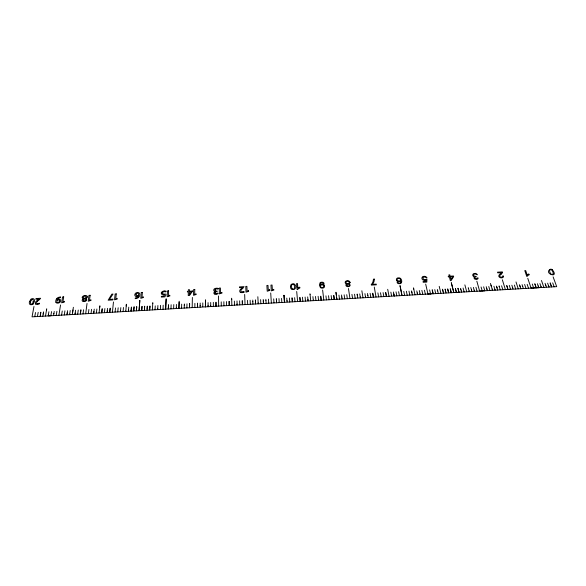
<?xml version="1.0" encoding="UTF-8"?>
<svg xmlns="http://www.w3.org/2000/svg" width="586" height="586" viewBox="0 0 586 586"><rect width="100%" height="100%" fill="white"/><g stroke="black" fill="none" stroke-linecap="round" stroke-linejoin="round"><path stroke-width="0.88" d="M210.718 306.031L210.696 302.471M208.052 306.185L208.052 306.698L208.052 305.416M208.081 305.416L208.059 302.625M205.4 306.852L205.444 299.724M205.43 306.852L205.466 301.05M202.785 306.742L202.793 302.925M200.156 305.614L200.185 303.079M200.112 307.159L200.134 305.357M197.519 303.233L197.467 307.306L197.548 303.226M194.845 307.46L194.882 303.38M192.193 307.613L192.369 297.446M162.556 293.007C162.813 295.901 168.402 291.682 164.842 296.882L161.326 297.08L161.37 296.333L164.043 296.179L164.366 294.795M186.897 307.914L186.971 303.834M184.216 308.068L184.326 304.998M181.587 307.445L181.565 308.221L181.689 304.141M184.29 305.511L184.334 303.988M179.155 301.233L178.913 308.375L179.148 302.12M176.327 307.496L176.408 304.442M176.298 307.496L176.298 308.265M173.793 304.588L173.61 308.683M170.98 308.829L171.127 304.742M166.124 298.941L165.648 309.137L166.153 298.941M163.018 309.291L163.194 305.196M160.359 309.445L160.549 305.35M157.678 309.598L157.773 308.302M155.048 309.232L155.019 309.752L155.239 305.907M157.737 308.566L157.905 305.504M152.741 303.629L152.792 302.742L152.389 309.906M149.818 308.251L149.965 305.958L149.73 310.053M147.13 308.917L147.313 306.112L147.042 310.214M142.017 306.412L141.724 310.514L142.039 306.412M131.074 311.129L131.118 310.609M128.437 311.283L128.759 307.174M131.118 310.866L131.411 307.02L131.161 310.346M128.502 310.499L128.568 309.73M125.741 311.437L125.785 310.976M126.217 306.031L126.371 304.251L125.77 311.437M123.448 307.482L123.104 311.591M120.562 310.441L120.819 307.628M120.408 311.745L120.533 310.448M117.742 311.899L118.167 307.782M115.076 312.052L115.508 307.936M112.409 312.206L113.472 301.951M136.003 294.612L136.406 293.637L137.344 293.212A1.275 0.945 -13.1 0 1 138.355 293.593A2.989 2.212 -13.2 0 1 138.604 294.707A1.406 1.04 -13.1 0 1 137.219 295.798M107.238 311.21L107.509 308.39M107.099 312.506L107.238 310.954M104.403 312.668L104.879 308.544M101.759 312.814L101.898 311.518M101.847 311.774L102.191 308.697L101.927 311.261M189.293 294.663L189.403 291.887L191.49 291.762L189.351 294.626M99.73 307.108L99.884 305.767M99.056 312.975L99.862 306.214M96.419 312.865L96.873 309.005M94.236 309.152L93.709 313.283M93.804 312.499L93.928 311.466M91.035 313.437L91.57 309.305M88.361 313.591L88.911 309.459M85.688 313.744L87.036 303.46M83.014 313.898L83.586 309.767M80.89 309.921L80.582 312.228M80.919 309.921L80.363 314.045M77.66 314.206L78.253 310.075M75.008 314.36L75.162 313.056M75.118 313.569L75.587 310.221M72.305 314.514L72.95 309.972M73.36 307.284L72.591 312.682M69.69 314.404L70.225 310.529M67.58 310.683L67.141 313.517M67.317 312.485L66.951 314.821M69.653 314.667L69.705 314.14M64.27 314.975L64.914 310.836M61.589 315.129L62.248 310.99M58.908 315.283L60.534 304.969M60.651 296.963L60.541 297.659A2.403 1.714 -17.5 0 0 60.197 297.673L59.054 297.915A2.329 1.67 -17.6 0 0 57.875 298.618A3.948 2.827 -17.6 0 0 57.047 299.871A2.154 1.546 -17.7 0 1 58.783 299.241M56.219 315.436L56.908 311.298M53.831 313.766L54.234 311.452M53.568 315.59L53.905 313.51M50.857 315.744L51.561 311.606M48.199 315.898L48.887 311.759M48.33 315.114L48.418 314.594M46.484 310.155L46.741 308.807M45.488 316.052L46.668 309.262M43.159 314.125L43.511 312.067M43.54 312.06L42.829 316.206M40.434 314.536L40.837 312.221L40.368 315.056M40.112 316.367L40.39 314.799M37.431 316.521L38.193 312.367M34.742 316.674L35.512 312.521M33.966 306.485L32.047 316.85L539.179 287.66M29.432 301.702L30.926 299.182A2.117 1.487 -18.8 0 1 32.069 298.699L32.933 298.655A2.066 1.458 -18.8 0 1 33.907 299.036L34.193 299.373A4.146 2.915 -18.9 0 1 34.442 300.047L34.486 300.303A8.065 5.67 -19.1 0 1 34.413 301.541L33.006 304.119M218.219 288.473L217.919 289.176A2.923 2.219 -7.3 0 0 216.417 288.942A1.677 1.275 -7.3 0 0 215.216 289.301M166.014 291.22L165.721 291.901A3.142 2.359 -11.3 0 0 164.248 291.696A1.743 1.311 -11.2 0 0 163.091 292.07A1.648 1.238 -11.2 0 0 162.578 293.007M553.177 273.955L553.008 272.168A14.848 10.38 15.5 0 0 552.818 271.648L551.814 270.139A1.487 1.033 15.9 0 0 549.551 270.241M549.617 270.263L549.734 271.823A15.016 10.328 16.5 0 0 549.976 272.505L550.972 274.021A1.45 1.004 16.1 0 0 553.228 273.977M31.183 300.142L31.607 299.651A1.04 0.733 -18.8 0 1 32.259 299.38L32.347 299.373A0.901 0.637 -18.8 0 1 32.875 299.497L33.197 299.937A6.776 4.761 -19.1 0 1 33.168 301.636M400.765 280.811L400.538 281.097A2.073 1.553 7.5 0 1 400.055 281.441A2.285 1.714 7.5 0 1 399.059 281.69M294.311 288.671L294.648 286.832A14.452 11.061 -2 0 0 294.597 286.305L294.004 284.745M501.198 274.131L500.862 274.438A13.683 9.786 14.6 0 0 499.887 275.449L499.777 276.526L500.92 277.207L502.327 276.973L502.605 275.955L503.557 276.006A2.666 1.905 13.8 0 1 502.488 277.705A2.666 1.905 13.8 0 1 499.748 277.471C497.433 276.218 499.69 274.065 501.008 273.149A3.589 2.556 13.4 0 0 501.411 272.658L497.697 272.864L497.485 272.168L502.414 271.889A1.795 1.275 13.6 0 1 502.466 272.395M241.915 288.004L242.523 287.484L239.476 287.645L239.454 286.906L244.062 286.642L243.161 287.997A18.144 13.983 -4.2 0 0 241.498 289.587A3.186 2.439 -5.1 0 0 240.868 290.956A1.568 1.201 -5.2 0 0 241.22 291.696A1.355 1.033 -5.2 0 0 242.252 291.923M426.791 277.815C421.429 274.673 422.037 281.741 426.938 279.053L426.835 282.093L423.187 282.298L423.026 281.595L425.919 281.427L425.971 279.874A2.461 1.824 9.3 0 1 424.66 280.335M60.153 296.999L58.783 297.285A3.487 2.49 -17.6 0 0 57.018 298.318M164.234 294.809L163.926 294.839A2.857 2.139 -11.3 0 1 162.051 294.502A2.08 1.56 -11.3 0 1 161.443 293.674L161.377 293.154M374.286 279.119L373.363 279.17A9.772 7.369 4.8 0 1 373.282 280.789M372.469 284.327L376.227 284.115L376.351 284.825L371.377 285.104L371.282 284.532M531.246 288.1L556.7 286.657L553.111 276.856M48.755 315.891L50.403 315.795M403.681 295.461L401.996 295.556L400.011 285.594L402.018 295.534M427.934 294.062L431.274 293.872M457.146 292.385L453.813 292.575L451.293 282.664L453.835 292.553M484.578 290.803L479.626 291.088L476.843 281.207M505.374 289.609L510.311 289.323M216.044 294.245L215.216 294.209A1.773 1.348 -7.4 0 1 214.447 293.923M85.043 295.505L85.717 295.527A2.315 1.677 -16.2 0 1 86.794 295.871A2.058 1.487 -16.2 0 1 87.277 296.941M399.059 281.69L398.605 281.683A2.08 1.56 7.5 0 1 397.953 281.544L397.359 281.258M552.254 269.633C560.121 279.412 542.519 273.149 550.606 269.15A2.227 1.538 15.9 0 1 552.261 269.626M292.077 288.744L291.491 287.184A14.511 11.09 0.2 0 1 291.432 286.481L291.755 284.877A1.443 1.099 -0.9 0 1 294.055 284.715M324.197 285.082L324.417 287.023A2.337 1.787 1.6 0 1 324.058 287.506L323.721 287.77A2.205 1.685 1.6 0 1 323.113 288.034L322.212 288.158A2.439 1.868 1.6 0 1 320.85 287.858A2.388 1.824 1.6 0 1 320.403 287.58L319.414 285.17L319.993 282.899A2.359 1.802 1.5 0 1 321.216 282.218L322.82 282.232A1.89 1.436 1.6 0 1 323.714 282.745L324.124 283.47L323.201 283.587L322.249 282.76L320.945 283.023L320.315 284.957M396.744 280.679L396.429 279.932A2.989 2.234 7.6 0 1 396.597 278.775L396.744 278.562A2.227 1.663 7.5 0 1 397.938 277.874L399.256 277.859A2.322 1.736 7.5 0 1 400.004 278.094C401.74 278.98 402.443 281.917 400.985 283.316A2.256 1.692 7.6 0 1 400.341 283.639L398.495 283.683A1.956 1.465 7.6 0 1 397.535 283.163L397.066 282.452L397.975 282.327A1.89 1.414 7.7 0 0 398.487 282.972A1.384 1.04 7.6 0 0 400.223 282.928M244.084 292.026L243.71 291.41A2.586 1.97 -5.2 0 1 242.26 291.975M217.963 293.711L217.662 293.088A2.564 1.948 -7.3 0 1 216.307 293.52A1.209 0.916 -7.4 0 1 214.981 292.766M552.701 282.855L554.144 286.781M550.181 283.001L551.587 286.928L550.151 283.001M548.496 285.587L548.848 286.576M548.643 286.085L549.001 287.074M547.624 283.148L548.555 285.836M546.35 286.972L545.566 284.759M545.053 283.294L545.852 285.492M541.471 280.496L543.903 287.367M540.995 286.525L541.339 287.514M539.948 283.587L541.142 287.023M537.421 283.734L538.746 287.667M538.153 285.931L538.409 286.671M534.864 283.88L536.212 287.814L534.842 283.88M532.286 284.027L533.648 287.96M528.799 274.08L529.026 274.768M527.759 278.299L531.084 288.107M527.173 284.32L528.513 288.253M524.624 284.466L525.95 288.4M522.653 286.327L523.357 288.554M522.067 284.613L522.705 286.569M520.815 288.7L519.504 284.759M519.694 285.25L520.17 286.715M515.995 281.954L518.244 288.847M515.519 288.495L515.68 288.993M514.391 285.052L515.57 288.744M511.856 285.199L512.713 287.894M513.028 288.891L512.691 287.902M509.271 285.345L510.538 289.286M507.967 289.44L506.736 285.492L507.937 289.44M502.334 279.749L505.396 289.587M501.587 285.785L502.825 289.733M500.246 289.88L499.052 285.931L499.177 286.422M497.001 287.799L497.653 290.033M496.928 287.55L496.488 286.078L497.053 288.048M493.903 286.232L494.95 289.674M494.855 289.433L495.104 290.18M490.995 285.133L492.401 289.887M490.46 283.419L491.346 286.415M492.526 290.326L492.115 289.015M488.768 286.525L489.852 290.224M486.805 288.634L487.354 290.627M486.233 286.671L486.988 289.374M483.64 286.818L484.798 290.773M481.069 286.964L482.219 290.92M475.935 287.257L477.07 291.213M474.14 290.114L474.484 291.367L473.371 287.404M471.84 291.264L470.8 287.55M471.884 291.513L471.474 290.019M469.1 290.912L469.327 291.66M468.229 287.704L468.456 288.437M469.188 291.161L468.361 288.195M464.866 284.884L466.749 291.813M463.087 287.997L464.075 291.711M463.966 291.205L464.163 291.96M460.867 289.374L460.611 288.385M461.255 290.854L461.556 292.106M460.779 289.132L461.424 291.608M457.974 288.29L458.999 292.253L457.944 288.29M455.395 288.437L456.413 292.407M455.373 288.437L456.391 292.407M445.704 291.498L445.104 289.03L446.049 293M443.492 293.147L442.496 289.176M442.584 289.425L443.06 291.396M439.207 286.349L440.899 293.3M437.346 289.469L437.72 290.956M437.698 290.956L438.313 293.447M434.79 289.616L435.698 293.593M433.135 293.747L432.212 289.77L433.113 293.747M429.611 289.916L430.549 293.894M425.685 284.129L427.956 294.04M424.447 290.209L425.363 294.194M421.869 290.363L422.777 294.34M419.935 293.483L420.155 294.494M419.29 290.51L419.964 293.483M417.452 294.135L417.591 294.641M416.785 290.905L417.481 294.135M417.181 292.883L417.4 293.886M413.489 287.821L413.789 289.118M413.672 288.686L414.998 294.787M411.958 292.934L411.54 290.956L412.405 294.941M408.977 291.103L409.782 295.088M406.369 291.249L407.211 295.234M403.783 291.396L404.618 295.388M398.612 291.696L399.418 295.688M396.026 291.843L396.825 295.835M393.843 293.974L394.224 295.981M393.909 294.472L394.195 295.989M393.433 291.989L393.858 294.223M391.455 295.373L391.58 295.879M390.847 292.143L391.477 295.373M387.705 289.301L389.023 296.282M386.423 296.435L385.691 292.436L386.262 295.674M383.105 292.582L383.779 296.326M380.49 292.736L381.222 296.736M377.897 292.883L378.622 296.882M374.278 287.059L376.014 297.029M370.118 293.33L370.806 297.329M367.832 295.219L368.176 297.483M367.525 293.476L367.847 295.469M365.444 296.875L365.598 297.629M364.924 293.63L365.474 296.868M361.855 290.781L362.917 297.336M362.895 297.336L362.99 297.783M359.738 293.923L360.265 297.168M360.2 296.919L360.383 297.93M357.174 294.326L357.357 295.315M357.167 294.069L357.24 294.568M357.255 294.824L357.738 297.827M354.537 294.223L355.167 298.23M351.944 294.37L352.56 298.384M348.48 288.532L349.952 298.53M346.744 294.67L347.337 298.684M344.143 294.817L344.729 298.831M341.843 296.963L342.092 298.985M341.543 294.97L341.85 297.212M338.942 295.117L339.506 299.131L339.375 298.369M336.291 294.875L335.946 292.26L336.891 299.285L336.694 297.944M331.603 299.072L331.661 299.585L331.163 295.564M328.534 295.718L329.046 299.732M325.926 295.864L326.431 299.885M322.622 290.011L323.816 300.039M321.201 300.186L320.74 296.164L321.172 300.186M476.191 276.863C476.228 275.801 473.232 276.797 473.635 274.783C474.067 273.816 475.546 273.823 476.272 274.46C478.865 275.962 476.132 272.519 474.374 273.479C472.88 273.435 472.016 275.464 473.378 276.292C475.195 276.482 472.389 279.632 476.594 279.339C478.843 279.493 478.271 276.292 477.048 278.504C476.198 279.31 474.001 278.225 475.048 277.163A1.978 1.428 12.6 0 1 476.037 276.863M318.11 296.311L318.586 300.34M315.942 300.486L315.502 296.465M313.268 300.127L313.349 300.64M312.895 296.611L313.29 300.127M309.972 293.747L310.089 294.619M310.067 294.619L310.726 300.786M307.679 296.912L308.111 300.94L307.928 299.417M305.094 297.058L305.416 300.325M305.387 300.325L305.46 301.094M302.457 297.212L302.867 301.241M299.812 287.858L299.746 287.155A6.014 4.622 -0.1 0 0 297.915 288.144L297.49 283.536L296.56 283.587L297.095 289.506L297.703 289.469A4.813 3.699 -0.1 0 1 299.849 287.924M296.699 291.491L297.622 301.541M294.626 297.659L295 301.695M292.377 301.849L292.033 297.805L292.304 301.336M289.682 301.49L289.726 301.995M289.396 297.959L289.733 301.739M287.008 300.618L287.103 301.893M286.781 298.113L287.001 300.874M281.551 298.413L281.829 302.193M278.965 298.56L279.222 302.603M273.706 298.86L273.992 302.903M270.71 292.971L271.362 303.057M268.469 299.16L268.732 303.204M265.846 299.314L265.919 300.567M265.941 300.567L266.103 303.358M263.224 299.461L263.473 303.511M263.312 300.97L263.444 303.511M260.843 303.658L260.609 299.614M257.84 296.728L258.162 302.911M258.14 302.911L258.206 303.812M252.771 300.061L252.844 301.827M252.808 301.57L252.918 304.119M250.119 300.215L250.31 304.266M247.497 300.362L247.673 304.42M244.662 294.458L245.036 304.574M239.623 300.816L239.769 304.874M237.074 304.002L237.103 305.028L236.993 300.962M234.488 305.174L234.363 301.116M231.675 298.23L231.726 299.549M231.697 299.109L231.851 305.328M229.141 301.416L229.214 305.482L229.111 301.416M226.511 301.57L226.548 305.636M223.852 301.717L223.933 305.782M221.222 301.871L221.288 305.936M218.541 295.952L218.651 306.09M213.326 302.325L213.363 306.39M210.696 306.544L210.696 305.775M294.362 288.7A1.406 1.077 -0.9 0 1 292.07 288.744M320.33 285.096A2.205 1.685 1.6 0 1 321.165 284.444A2.124 1.619 1.6 0 1 322.073 284.225A2.403 1.831 1.6 0 1 322.534 284.232A2.08 1.59 1.6 0 1 323.369 284.452A2.417 1.846 1.6 0 1 323.919 284.796A2.205 1.685 1.6 0 1 324.175 285.067M374.249 279.119A10.768 8.123 4.8 0 1 372.381 284.276M373.201 280.775A11.823 8.915 4.7 0 1 371.29 284.532M400.626 280.841A3.824 2.871 7.4 0 1 400.428 283.016M397.323 281.258A2.285 1.714 7.5 0 1 396.715 280.687M426.908 277.793A2.498 1.853 9.3 0 0 423.861 276.328L423.575 276.387A2.41 1.787 9.3 0 0 422.206 277.156M424.66 280.46A2.637 1.956 9.3 0 1 422.257 279.288A2.637 1.956 9.3 0 1 422.352 277.237M502.59 272.439A6.585 4.695 13.3 0 1 501.14 274.087M529.077 274.827A4.944 3.487 15.4 0 0 527.261 276.321L526.726 276.38L524.785 270.6L525.693 270.549L527.21 275.039A6.175 4.358 15.5 0 1 528.814 274.101M244.098 292.04A3.311 2.527 -5.2 0 1 242.047 292.656L241.029 292.597A1.751 1.34 -5.3 0 1 240.311 292.268M240.319 289.565A12.46 9.574 -4.6 0 1 241.923 288.012M240.341 289.572A3.714 2.835 -5.1 0 0 239.725 291.117A2.322 1.773 -5.2 0 0 240.304 292.275M214.337 293.996A1.956 1.487 -7.4 0 1 215.304 291.528A1.985 1.509 -7.3 0 1 214.19 291.081A2.029 1.538 -7.3 0 1 213.744 290.107A2.227 1.692 -7.3 0 1 214.388 288.839A2.381 1.809 -7.3 0 1 215.48 288.363L216.359 288.224A3.597 2.732 -7.3 0 1 218.234 288.451M217.97 293.725A3.406 2.593 -7.3 0 1 216.044 294.216M215.252 289.33A1.414 1.077 -7.3 0 0 214.886 290.07A1.377 1.047 -7.3 0 0 215.399 290.898M215.414 290.883A2.014 1.531 -7.3 0 0 216.593 291.066L217.113 291.044L217.113 291.682L216.622 291.711A1.868 1.421 -7.3 0 0 215.619 292.004A1.179 0.901 -7.4 0 0 215.113 292.751M161.209 293.154A2.813 2.11 -11.3 0 1 164.248 291M164.248 291.052A3.78 2.835 -11.3 0 1 166.028 291.198M136.802 296.457A2.176 1.612 -13.1 0 0 138.53 295.776A3.362 2.49 -13.3 0 1 137.607 297.139A2.146 1.59 -13.2 0 1 137.065 297.52L135.256 297.966L135.212 298.655A5.135 3.802 -13.2 0 0 136.875 298.347A3.758 2.784 -13.2 0 0 138.355 297.593M138.413 297.622A5.179 3.838 -13.3 0 0 139.732 294.861A3.977 2.952 -13.2 0 0 139.3 293.095A2.329 1.729 -13.1 0 0 137.835 292.539L136.985 292.59A2.234 1.655 -13.1 0 0 135.564 293.249A3.04 2.256 -13 0 0 134.831 294.729A2.425 1.795 -13.1 0 0 136.758 296.633M137.153 295.959A1.633 1.216 -13.1 0 1 136.069 294.612M87.329 296.941A2.439 1.765 -16.2 0 1 85.651 298.611M86.083 297.124A1.406 1.018 -16.2 0 0 84.941 296.091A1.362 0.989 -16.2 0 0 83.461 297.205A1.524 1.106 -16.2 0 0 83.783 297.981A2.534 1.839 -16.1 0 0 84.765 298.347M85.153 300.647A1.179 0.857 -16.4 0 1 84.252 300.933A1.106 0.806 -16.4 0 1 83.424 300.743M85.138 300.589A1.26 0.908 -16.4 0 0 85.241 299.358A2.329 1.692 -16.5 0 0 84.384 299.036A1.546 1.121 -16.4 0 0 83.256 300.098M85.637 298.655A2.08 1.509 -16.4 0 1 86.647 299.885M86.743 299.893A2.307 1.67 -16.4 0 1 84.12 301.592L83.183 301.519A1.736 1.26 -16.4 0 1 82.553 301.226A1.97 1.428 -16.4 0 1 82.567 299.424M82.531 299.475A2.359 1.714 -16.4 0 1 83.549 298.831M83.549 298.787A2.696 1.948 -16.2 0 1 82.589 298.259A2.044 1.48 -16.2 0 1 82.326 297.358M82.135 297.351A2.542 1.839 -16.2 0 1 85.043 295.52M86.12 297.124A1.721 1.245 -16.2 0 1 84.758 298.355M83.446 300.721A1.392 1.011 -16.4 0 1 83.285 300.098M57.963 302.493A1.179 0.842 -17.7 0 1 57.076 302.127L57.054 302.068A3.509 2.512 -17.6 0 1 56.945 300.882M59.303 301.072A1.787 1.282 -17.8 0 1 58.029 302.647M57.047 300.523A1.494 1.069 -17.7 0 1 58.373 299.893M56.08 302.552A2.198 1.575 -17.7 0 0 57.377 303.138L58.087 303.109A2.447 1.751 -17.7 0 0 59.743 302.42M56.029 302.581A4.388 3.142 -17.6 0 1 55.838 300.618A5.757 4.124 -17.5 0 1 56.981 298.303M59.75 302.42A3.033 2.168 -17.7 0 0 60.629 300.918A2.417 1.729 -17.7 0 0 58.82 299.102M58.446 299.754A1.597 1.143 -17.7 0 1 59.376 301.036M37.694 303.658A1.428 1.011 -18.7 0 1 36.676 303.453A1.655 1.172 -18.7 0 1 36.559 302.676A3.355 2.381 -18.6 0 1 37.475 301.292M37.694 303.709A2.725 1.926 -18.6 0 0 39.262 303.123L39.518 303.768A3.494 2.469 -18.6 0 1 37.328 304.412L36.317 304.346A1.846 1.304 -18.7 0 1 35.665 304.009M37.438 301.27A19.089 13.69 -18.5 0 1 39.467 299.658L40.654 298.267L35.958 298.53L35.819 299.285L38.932 299.109L38.2 299.658A13.119 9.354 -18.6 0 0 36.259 301.248A3.912 2.769 -18.6 0 0 35.321 302.837A2.447 1.736 -18.7 0 0 35.658 304.017M29.439 301.702A8.387 5.926 -18.6 0 0 29.3 302.969L29.381 303.489A3.875 2.732 -18.9 0 0 29.593 304.024L29.798 304.281A2.058 1.45 -19 0 0 30.721 304.713L31.739 304.683A2.176 1.538 -19 0 0 33.006 304.119M30.619 301.783A7.039 4.974 -18.6 0 1 31.161 300.135M30.633 301.79A6.893 4.871 -18.7 0 0 30.545 303.475L30.853 303.87A0.974 0.689 -19 0 0 31.38 304.046L31.461 304.039A0.879 0.615 -19 0 0 31.966 303.9L32.413 303.526A2.666 1.875 -19 0 0 32.648 303.218L32.801 302.947A7.808 5.479 -19.2 0 0 33.204 301.644M290.502 286.268C289.828 292.524 299.278 288.773 294.59 284.232A2.154 1.648 -0.9 0 0 293.059 283.734L291.169 284.356L290.502 286.268M350.12 282.54C349.095 284.217 349.307 283.573 350.238 285.184C349.967 287.338 345.747 287.162 345.806 284.921C347.637 283.617 344.656 283.902 345.183 281.969C346.026 279.991 349.915 280.24 350.12 282.54M194.772 289.425L194.684 294.443L196.002 293.82L196.259 294.465L193.534 295.329L193.644 289.506L194.772 289.425M192.611 291.022L189.527 295.483L188.238 295.556L188.326 291.945L187.366 291.996L187.388 291.323L188.34 291.271L188.377 289.733L189.454 289.667L189.417 291.205L192.611 291.022M189.608 303.687L189.52 307.767L189.637 303.68M168.6 290.824L168.372 295.857L169.706 295.234L169.947 295.886L167.193 296.75L167.464 290.905L168.6 290.824M168.482 304.896L168.299 308.99L168.512 304.896M144.661 306.266L144.383 310.36L144.691 306.258M142.354 292.399L141.988 297.439L143.343 296.816L143.563 297.468L140.786 298.34L141.219 292.48L142.354 292.399M139.82 300.442L139.058 310.668L139.842 300.442M136.714 306.72L136.399 310.822L136.743 306.72M134.062 306.874L133.733 310.976L134.091 306.866M116.262 293.879L115.764 298.933L117.134 298.311L117.339 298.963L114.534 299.834L115.127 293.96L116.262 293.879M112.886 299.175L112.812 299.929L108.161 300.193L111.831 294.128L113.039 294.062L109.457 299.373L112.886 299.175M110.168 308.243L109.736 312.36L110.197 308.236M90.127 295.278L89.482 300.347L90.874 299.724L91.057 300.376L88.23 301.248L88.984 295.359L90.127 295.278M63.698 296.853L62.914 301.937L64.328 301.307L64.497 301.966L61.64 302.837L62.556 296.934L63.698 296.853M452.729 276.709L450.956 279.434L450.297 276.848L452.729 276.709M453.652 276.658L451.073 280.621L450.334 280.665L449.381 276.9L448.371 276.958L448.202 276.292L449.213 276.233L448.869 274.878L449.784 274.819L450.129 276.182L453.476 275.991L453.652 276.658M273.655 289.389L272.409 289.997L272.065 285.03L270.944 285.104L271.311 290.883L273.955 290.026L273.655 289.389M269.56 289.733L268.315 290.348L267.992 285.375L266.872 285.455L267.216 291.235L269.86 290.378L269.56 289.733M248.369 290.715L247.109 291.33L246.896 286.342L245.776 286.422L245.988 292.216L248.654 291.352L248.369 290.715M221.772 292.392L220.49 293.007L220.417 288.012L219.296 288.092L219.34 293.901L222.043 293.037L221.772 292.392M451.249 292.7L450.253 288.73L451.22 292.707M448.165 290.854L447.675 288.883L448.634 292.853L448.165 290.854M373.414 297.183L372.733 293.176L373.385 297.183M334.152 298.421L333.764 295.417L334.254 299.439L334.152 298.421M300.244 301.394L299.871 297.358L300.222 301.394M283.998 295.674L283.961 295.234L284.474 302.303L283.998 295.674M276.621 302.75L276.343 298.706L276.592 302.757M255.54 303.196L255.393 299.907L255.547 303.966L255.54 303.196M242.406 304.72L242.274 300.662L242.377 304.72M216.007 306.244L215.985 302.171L215.978 306.244M321.179 287.294A1.714 1.304 1.6 0 0 323.816 286.283A1.714 1.304 1.6 0 0 321.326 285.03A1.714 1.304 1.6 0 0 321.179 287.294M347.278 285.924A1.275 0.967 3.7 0 0 349.278 285.279A1.275 0.967 3.7 0 0 347.483 284.261A1.275 0.967 3.7 0 0 347.278 285.924M346.744 283.463A1.604 1.216 3.6 0 0 349.219 282.562A1.604 1.216 3.6 0 0 346.883 281.353A1.604 1.216 3.6 0 0 346.744 283.463M397.791 280.694A1.721 1.289 7.5 0 0 400.531 279.991A1.721 1.289 7.5 0 0 398.172 278.497A1.721 1.289 7.5 0 0 397.791 280.694"/></g></svg>
